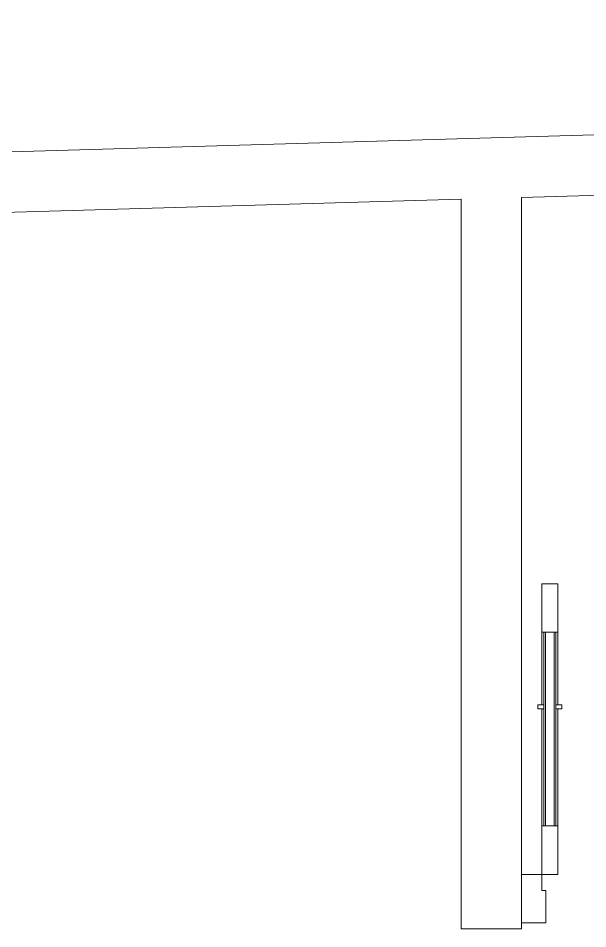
# Model space of a CAD drawing. Header units: metres. Extents: x 0 to 2861, y -1 to 1496.
# Drawn here: x 4.365 to 5.775, y 31.372 to 33.628 of the extents above; entities that cross this region are included whole.
import ezdxf

# ---------------------------------------------------------------- set-up
doc = ezdxf.new("R2010")
doc.units = ezdxf.units.M
doc.layers.add('ARS-KUSEN', color=25, linetype='Continuous', lineweight=9)
doc.layers.add('ARS_DINDING', color=1, linetype='Continuous', lineweight=15)

msp = doc.modelspace()

# ---------------------------------------------------------------- linework, layer by layer
at = {"layer": 'ARS-KUSEN'}
for points in [[(5.6613, 32.1065), (5.6613, 32.2265), (5.7013, 32.2265), (5.7013, 32.1065)], [(5.6663, 31.9165), (5.6663, 31.9265), (5.6513, 31.9265), (5.6513, 31.9165)], [(5.6963, 31.9165), (5.6963, 31.9265), (5.7113, 31.9265), (5.7113, 31.9165)], [(5.6613, 31.5065), (5.6613, 31.6265), (5.7013, 31.6265), (5.7013, 31.5065)], [(5.6113, 31.5065), (5.6613, 31.5065), (5.6613, 31.4665), (5.6713, 31.4665), (5.6713, 31.3865), (5.6113, 31.3865)]]:
    msp.add_lwpolyline(points, close=True, dxfattribs=at)
at = {"layer": 'ARS-KUSEN', "color": 16}
for points in [[(5.6613, 31.9265), (5.6613, 32.1065), (5.7013, 32.1065), (5.7013, 31.9265)], [(5.7013, 31.9165), (5.7013, 31.6265), (5.6613, 31.6265), (5.6613, 31.9165)]]:
    msp.add_lwpolyline(points, dxfattribs=at)
at = {"layer": 'ARS-KUSEN'}
for points in [[(5.6663, 31.6265), (5.6663, 32.1065)], [(5.6703, 31.6265), (5.6703, 32.1065)], [(5.6923, 31.6265), (5.6923, 32.1065)], [(5.6963, 31.6265), (5.6963, 32.1065)]]:
    msp.add_lwpolyline(points, dxfattribs=at)
at = {"layer": 'ARS_DINDING', "color": 251}
for points in [[(15.7113, 33.4785), (15.707, 33.6285), (0.0113, 33.1709)], [(5.6113, 33.1841), (6.4613, 33.2089)], [(0.1613, 33.0252), (5.4613, 33.1797)], [(5.6113, 33.1841), (5.6113, 31.3715), (5.4613, 31.3715), (5.4613, 33.1797)]]:
    msp.add_lwpolyline(points, dxfattribs=at)

doc.saveas('drawing.dxf')
